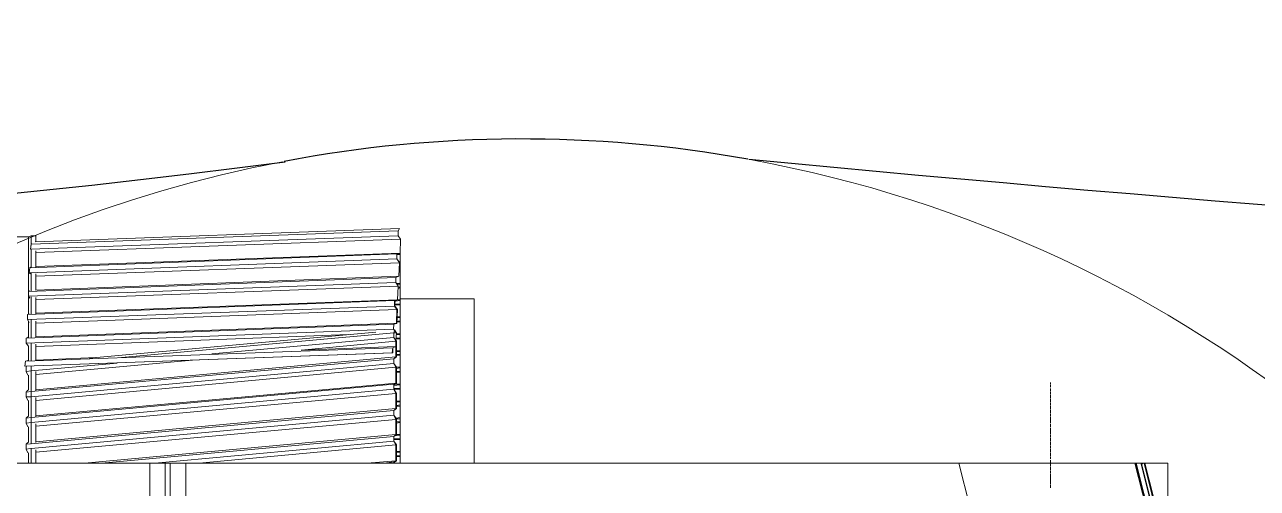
# Model space of a CAD drawing. Header units: millimetres. Extents: x -42533 to 645315, y 3457 to 82611.
# Drawn here: x 567073 to 575676, y 55557 to 58796 of the extents above; entities that cross this region are included whole.
import ezdxf

# ---------------------------------------------------------------- set-up
doc = ezdxf.new("R2010")
doc.units = ezdxf.units.MM
for name, color, linetype, true_color in [('PDF _!ЭОМ.Молниезащита', 7, 'Continuous', 0x954a95), ('PDF _Антураж', 7, 'Continuous', 0xbababa), ('PDF _Крыша', 7, 'Continuous', 0xbababa), ('PDF _Обобщенные модели', 7, 'Continuous', 0xbababa), ('PDF _Ограждение', 7, 'Continuous', 0xbababa), ('PDF _Оси', 7, 'Continuous', 0xbababa), ('PDF _Перекрытие', 7, 'Continuous', 0xbababa), ('PDF _Перекрытие штриховка', 7, 'Continuous', 0xbababa)]:
    doc.layers.add(name, color=color, linetype=linetype, true_color=true_color)
doc.layers.add('PDF _Линии', color=7, linetype='Continuous')

msp = doc.modelspace()

# ---------------------------------------------------------------- linework, layer by layer
at = {"layer": 'PDF _!ЭОМ.Молниезащита', "color": 1, "lineweight": 30}
for centre, radius, start, end in [((560808.9, 119143.6), 61835.6, 257.405838, 277.511541), ((570543.1, 49117.8), 8879.4, 79.76625, 100.76111), ((595348.6, 300450.4), 243703.7, 264.53249, 268.9987)]:
    msp.add_arc(centre, radius, start, end, dxfattribs=at)
at = {"layer": 'PDF _!ЭОМ.Молниезащита', "lineweight": 13}
for start, end in [(100.84351, 186.99829), (323.06946, 79.59046)]:
    msp.add_arc((570543.1, 49117.8), 8879.4, start, end, dxfattribs=at)
at = {"layer": 'PDF _Антураж', "color": 8, "lineweight": 18}
for points in [[(574932, 55314.3), (574927.8, 55314.3), (574821.9, 55733.6), (573593.7, 55733.6), (573746.1, 55128), (573534.4, 48652.1), (573746.1, 42142.4), (573394.6, 31380.4), (573784.2, 31431.2), (574262.8, 32121.5)], [(573394.6, 31380.4), (573746.1, 42142.4), (573534.4, 48652.1), (573746.1, 55128), (573593.7, 55733.6)], [(574970.1, 55310.1), (574936.3, 55310.1), (574932, 55310.1), (574826.1, 55729.4), (574830.4, 55733.6), (574877, 55733.6), (574872.7, 55729.4), (574864.3, 55729.4), (574868.5, 55729.4), (574885.4, 55733.6), (574830.4, 55733.6), (574826.1, 55733.6)], [(574936.3, 55310.1), (574830.4, 55733.6)], [(574885.4, 55733.6), (574991.3, 55310.1), (574974.4, 55305.8), (574970.1, 55305.8), (574864.3, 55729.4)], [(574974.4, 55305.8), (574868.5, 55729.4)]]:
    msp.add_lwpolyline(points, dxfattribs=at)
at = {"layer": 'PDF _Крыша', "color": 8, "lineweight": 9}
for points in [[(567947.9, 55733.6), (562560.6, 55733.6)], [(573593.7, 55733.6), (568197.8, 55733.6)], [(574830.4, 55733.6), (574821.9, 55733.6)], [(574889.7, 55733.6), (574885.4, 55733.6)]]:
    msp.add_lwpolyline(points, dxfattribs=at)
at = {"layer": 'PDF _Линии', "color": 8, "lineweight": 9}
msp.add_lwpolyline([(575050.6, 55733.6), (574889.7, 55733.6), (575008.3, 55267.7), (575050.6, 55267.7)], close=True, dxfattribs=at)
at = {"layer": 'PDF _Обобщенные модели', "color": 8, "lineweight": 18}
for points in [[(566283.4, 55733.6), (566283.4, 57321.9), (566317.3, 57321.9), (566334.3, 57313.4), (566431.7, 57313.4), (566448.6, 57321.9), (566482.5, 57321.9), (566499.4, 57313.4), (566596.9, 57313.4), (566613.8, 57321.9), (566651.9, 57321.9), (566668.9, 57313.4), (566766.3, 57313.4), (566783.2, 57321.9), (566817.1, 57321.9), (566834, 57313.4), (566931.5, 57313.4), (566948.4, 57321.9), (566982.3, 57321.9), (567003.5, 57313.4), (567100.9, 57313.4), (567117.8, 57321.9), (567151.7, 57321.9), (567151.7, 57279.5)], [(567100.9, 57313.4), (567100.9, 56771.3)], [(567113.6, 57228.7), (569680.2, 57321.9)], [(567117.8, 57262.6), (569680.2, 57355.7)], [(567117.8, 57321.9), (567117.8, 57254.1)], [(567147.5, 57279.5), (569688.7, 57372.7)], [(569697.1, 57296.5), (567151.7, 57203.3)], [(567122, 57266.8), (567117.8, 57262.6), (567113.6, 57228.7), (567117.8, 57224.5), (567117.8, 57097.4)], [(567151.7, 57216), (567151.7, 57101.6)], [(569671.7, 57160.9), (567105.1, 57063.5)], [(569671.7, 57194.8), (567109.3, 57097.4)], [(569692.9, 57199), (567151.7, 57105.9)], [(569688.7, 57131.3), (567151.7, 57038.1)], [(567113.6, 57055), (567105.1, 57063.5), (567109.3, 57097.4), (567113.6, 57101.6)], [(567117.8, 57059.3), (567117.8, 56936.4)], [(567151.7, 57055), (567151.7, 56940.7), (569684.4, 57038.1)], [(569663.3, 57029.6), (567100.9, 56932.2)], [(569663.3, 56995.7), (567100.9, 56898.3)], [(569680.2, 56970.3), (567151.7, 56877.2)], [(569654.8, 56868.7), (567092.4, 56771.3)], [(567109.3, 56885.6), (567100.9, 56898.3), (567100.9, 56932.2), (567109.3, 56936.4)], [(567117.8, 56894.1), (567117.8, 56771.3)], [(567151.7, 56889.9), (567151.7, 56775.5)], [(569676, 56872.9), (567151.7, 56779.7)], [(569654.8, 56830.6), (567092.4, 56737.4)], [(569671.7, 56805.2), (567151.7, 56712)], [(569650.5, 56703.5), (567083.9, 56606.1)], [(567105.1, 56716.2), (567092.4, 56737.4), (567092.4, 56771.3), (567105.1, 56775.5)], [(567100.9, 56724.7), (567100.9, 56610.3)], [(567117.8, 56733.2), (567117.8, 56610.3)], [(567151.7, 56724.7), (567151.7, 56614.6), (569667.5, 56712)], [(569646.3, 56669.6), (567083.9, 56572.2)], [(567100.9, 56614.6), (567083.9, 56606.1), (567083.9, 56572.2), (567100.9, 56551), (567100.9, 56449.4)], [(569332.9, 56631.5), (567151.7, 56546.8)], [(567524.4, 56466.3), (569523.5, 56648.4)], [(567748.9, 56470.6), (569650.5, 56644.2), (569667.5, 56644.2)], [(568379.9, 56496), (569650.5, 56610.3)], [(569659, 56656.9), (569659, 56661.1), (569654.8, 56656.9), (569650.5, 56644.2), (569650.5, 56610.3), (569663.3, 56584.9), (569663.3, 56474.8), (569650.5, 56462.1), (569650.5, 56428.2), (569663.3, 56402.8), (569663.3, 56292.7), (569650.5, 56284.2), (569650.5, 56250.3), (569663.3, 56220.7), (569663.3, 56114.8), (569650.5, 56102.1), (569650.5, 56068.2), (569663.3, 56038.6), (569663.3, 55932.7), (569650.5, 55920), (569650.5, 55886.1), (569663.3, 55860.7), (569663.3, 55750.6), (569650.5, 55742.1), (569650.5, 55733.6), (569650.5, 55737.8), (569667.5, 55750.6), (569667.5, 55860.7), (569650.5, 55886.1), (569650.5, 55920), (569667.5, 55932.7), (569667.5, 56042.8), (569650.5, 56068.2), (569650.5, 56102.1), (569667.5, 56114.8), (569667.5, 56220.7), (569650.5, 56250.3), (569650.5, 56280), (569667.5, 56292.7), (569667.5, 56402.8), (569650.5, 56428.2), (569650.5, 56462.1), (569667.5, 56474.8), (569667.5, 56584.9), (569650.5, 56610.3), (569650.5, 56644.2), (569654.8, 56656.9)], [(569654.8, 56661.1), (569659, 56661.1)], [(569642.1, 56538.3), (567079.7, 56445.1)], [(567117.8, 56568), (567117.8, 56445.1)], [(567151.7, 56563.7), (567151.7, 56449.4)], [(569637.8, 56504.4), (567075.5, 56411.3), (569642.1, 56504.4)], [(567096.6, 56449.4), (567079.7, 56445.1), (567075.5, 56411.3)], [(569650.5, 56462.1), (567117.8, 56233.4), (567083.9, 56229.1)], [(567083.9, 56373.1), (567117.8, 56377.4), (567719.2, 56432.4)], [(569663.3, 56474.8), (567151.7, 56246.1)], [(567571, 56470.6), (567151.7, 56453.6)], [(568244.4, 56453.6), (567151.7, 56352)], [(569650.5, 56428.2), (567117.8, 56195.3), (567083.9, 56195.3)], [(567096.6, 56347.7), (567083.9, 56373.1), (567083.9, 56411.3), (567088.2, 56411.3)], [(567100.9, 56347.7), (567100.9, 56241.9)], [(567117.8, 56411.3), (567117.8, 55869.1), (569650.5, 56102.1)], [(569663.3, 56402.8), (567151.7, 56169.8)], [(567151.7, 56373.1), (567151.7, 56237.6)], [(569650.5, 56284.2), (567117.8, 56051.3), (567083.9, 56047)], [(569663.3, 56292.7), (567151.7, 56064)], [(569650.5, 56250.3), (567117.8, 56017.4), (567083.9, 56013.1)], [(567096.6, 56169.8), (567083.9, 56195.3), (567083.9, 56229.1), (567096.6, 56241.9)], [(569663.3, 56220.7), (567151.7, 55992)], [(567151.7, 56191), (567151.7, 56055.5)], [(567100.9, 56169.8), (567100.9, 56059.7)], [(569663.3, 56114.8), (567151.7, 55881.8)], [(567096.6, 55987.7), (567083.9, 56013.1), (567083.9, 56047), (567096.6, 56059.7)], [(569650.5, 56068.2), (567117.8, 55835.3), (567117.8, 55733.6)], [(569663.3, 56038.6), (567151.7, 55809.8)], [(567151.7, 56008.9), (567151.7, 55877.6)], [(567100.9, 55987.7), (567100.9, 55877.6)], [(569663.3, 55932.7), (567490.5, 55733.6)], [(567609.1, 55733.6), (569650.5, 55920)], [(567096.6, 55805.6), (567083.9, 55831), (567083.9, 55864.9), (567096.6, 55877.6)], [(567113.6, 55869.1), (567083.9, 55864.9)], [(567113.6, 55835.3), (567083.9, 55831)], [(567981.8, 55733.6), (569650.5, 55886.1)], [(569663.3, 55860.7), (568291, 55733.6)], [(567100.9, 55805.6), (567100.9, 55733.6)], [(567151.7, 55826.8), (567151.7, 55733.6)], [(569663.3, 55750.6), (569464.2, 55733.6)], [(569650.5, 55742.1), (569582.8, 55733.6)]]:
    msp.add_lwpolyline(points, dxfattribs=at)
for points in [[(569663.3, 56589.1), (569667.5, 56644.2), (569646.3, 56669.6), (569650.5, 56703.5), (569671.7, 56707.7), (569676, 56805.2), (569654.8, 56834.8), (569659, 56864.4), (569676, 56872.9), (569680.2, 56970.3), (569663.3, 56995.7), (569663.3, 57029.6), (569684.4, 57038.1), (569688.7, 57135.5), (569671.7, 57160.9), (569671.7, 57190.6), (569692.9, 57199), (569697.1, 57296.5), (569680.2, 57321.9), (569680.2, 57355.7), (569688.7, 57372.7), (569680.2, 57355.7), (569680.2, 57321.9), (569697.1, 57296.5), (569692.9, 57199), (569671.7, 57194.8), (569671.7, 57160.9), (569688.7, 57131.3), (569684.4, 57038.1), (569663.3, 57029.6), (569663.3, 56995.7), (569680.2, 56970.3), (569676, 56872.9), (569654.8, 56868.7), (569654.8, 56830.6), (569671.7, 56805.2), (569667.5, 56712), (569650.5, 56703.5), (569646.3, 56669.6), (569667.5, 56644.2)], [(569002.5, 56521.4), (569663.3, 56546.8), (569642.1, 56538.3), (569642.1, 56504.4), (569637.8, 56504.4), (569642.1, 56538.3), (569663.3, 56546.8), (569663.3, 56584.9)]]:
    msp.add_lwpolyline(points, close=True, dxfattribs=at)
at = {"layer": 'PDF _Ограждение', "color": 8, "lineweight": 9}
for points in [[(568087.7, 55733.6), (568197.8, 55733.6), (568197.8, 29965.8), (568087.7, 29965.8), (568070.8, 29965.8), (568053.8, 29965.8), (567947.9, 29965.8), (567947.9, 55733.6), (568053.8, 55733.6), (568070.8, 55733.6), (568087.7, 55733.6), (568087.7, 29965.8)], [(568053.8, 55733.6), (568053.8, 29965.8)]]:
    msp.add_lwpolyline(points, dxfattribs=at)
at = {"layer": 'PDF _Оси', "color": 8, "lineweight": 9}
for points in [[(574233.2, 56284.2), (574233.2, 56296.9)], [(574233.2, 56263), (574233.2, 56280)], [(574233.2, 56258.8), (574233.2, 56258.8)], [(574233.2, 56237.6), (574233.2, 56254.6)], [(574233.2, 56212.2), (574233.2, 56233.4)], [(574233.2, 56186.8), (574233.2, 56208)], [(574233.2, 56161.4), (574233.2, 56182.6)], [(574233.2, 56136), (574233.2, 56157.1)], [(574233.2, 56110.6), (574233.2, 56131.7)], [(574233.2, 56085.1), (574233.2, 56106.3)], [(574233.2, 56059.7), (574233.2, 56080.9)], [(574233.2, 56034.3), (574233.2, 56055.5)], [(574233.2, 56013.1), (574233.2, 56030.1)], [(574233.2, 56008.9), (574233.2, 56008.9)], [(574233.2, 55987.7), (574233.2, 56004.7)], [(574233.2, 55983.5), (574233.2, 55983.5)], [(574233.2, 55962.3), (574233.2, 55979.3)], [(574233.2, 55936.9), (574233.2, 55958.1)], [(574233.2, 55911.5), (574233.2, 55932.7)], [(574233.2, 55886.1), (574233.2, 55907.3)], [(574233.2, 55860.7), (574233.2, 55881.8)], [(574233.2, 55835.3), (574233.2, 55856.4)], [(574233.2, 55809.8), (574233.2, 55831)], [(574233.2, 55784.4), (574233.2, 55805.6)], [(574233.2, 55763.3), (574233.2, 55780.2)], [(574233.2, 55759), (574233.2, 55759)], [(574233.2, 55737.8), (574233.2, 55754.8)], [(574233.2, 55733.6), (574233.2, 55733.6)], [(574233.2, 55712.4), (574233.2, 55729.4)], [(574233.2, 55687), (574233.2, 55708.2)], [(574233.2, 55661.6), (574233.2, 55682.8)], [(574233.2, 55636.2), (574233.2, 55657.4)], [(574233.2, 55610.8), (574233.2, 55632)], [(574233.2, 55585.4), (574233.2, 55606.5)], [(574233.2, 55560), (574233.2, 55581.1)]]:
    msp.add_lwpolyline(points, dxfattribs=at)
at = {"layer": 'PDF _Перекрытие', "color": 8, "lineweight": 18}
for points in [[(569692.9, 57199), (569692.9, 55733.6)], [(570209.6, 55733.6), (570209.6, 56881.4), (569692.9, 56881.4)]]:
    msp.add_lwpolyline(points, dxfattribs=at)
at = {"layer": 'PDF _Перекрытие штриховка', "color": 8, "lineweight": 9}
for points in [[(569692.9, 57190.6), (569671.7, 57190.6)], [(569692.9, 57194.8), (569680.2, 57194.8)], [(569692.9, 57105.9), (569688.7, 57105.9)], [(569692.9, 57101.6), (569688.7, 57101.6)], [(569692.9, 57076.2), (569688.7, 57076.2)], [(569692.9, 57072), (569688.7, 57072)], [(569692.9, 56983), (569671.7, 56983)], [(569692.9, 56961.9), (569680.2, 56961.9)], [(569692.9, 56957.6), (569680.2, 56953.4)], [(569692.9, 56868.7), (569659, 56864.4)], [(569692.9, 56872.9), (569671.7, 56872.9)], [(569692.9, 56843.3), (569654.8, 56843.3)], [(569692.9, 56839), (569654.8, 56839)], [(569692.9, 56754.3), (569671.7, 56754.3)], [(569692.9, 56750.1), (569671.7, 56750.1)], [(569692.9, 56724.7), (569671.7, 56724.7)], [(569692.9, 56720.4), (569671.7, 56720.4)], [(569692.9, 56606.1), (569663.3, 56606.1)], [(569692.9, 56631.5), (569667.5, 56631.5)], [(569692.9, 56601.9), (569663.3, 56601.9)], [(569692.9, 56517.1), (569667.5, 56517.1)], [(569692.9, 56512.9), (569667.5, 56512.9)], [(569692.9, 56491.7), (569667.5, 56491.7)], [(569692.9, 56487.5), (569667.5, 56483.3)], [(569692.9, 56402.8), (569667.5, 56402.8)], [(569692.9, 56398.6), (569667.5, 56394.3)], [(569692.9, 56373.1), (569667.5, 56373.1)], [(569692.9, 56368.9), (569667.5, 56368.9)], [(569692.9, 56280), (569650.5, 56275.7)], [(569692.9, 56254.6), (569650.5, 56254.6)], [(569692.9, 56250.3), (569650.5, 56250.3)], [(569692.9, 56165.6), (569667.5, 56165.6)], [(569692.9, 56161.4), (569667.5, 56161.4)], [(569692.9, 56140.2), (569667.5, 56136)], [(569692.9, 56131.7), (569667.5, 56131.7)], [(569692.9, 56051.3), (569663.3, 56047)], [(569692.9, 56042.8), (569663.3, 56042.8)], [(569692.9, 56021.6), (569667.5, 56021.6)], [(569692.9, 56017.4), (569667.5, 56013.1)], [(569692.9, 55928.4), (569659, 55924.2)], [(569692.9, 55903), (569650.5, 55903)], [(569692.9, 55898.8), (569650.5, 55898.8)], [(569692.9, 55814.1), (569667.5, 55814.1)], [(569692.9, 55809.8), (569667.5, 55809.8)], [(569692.9, 55784.4), (569667.5, 55784.4)], [(569692.9, 55780.2), (569667.5, 55780.2)]]:
    msp.add_lwpolyline(points, dxfattribs=at)
for points in [[(569667.5, 56987.3), (569692.9, 56987.3)], [(569667.5, 56635.7), (569692.9, 56635.7)], [(569650.5, 56284.2), (569692.9, 56284.2)], [(569663.3, 55932.7), (569692.9, 55932.7)]]:
    msp.add_lwpolyline(points, close=True, dxfattribs=at)

doc.saveas('drawing.dxf')
